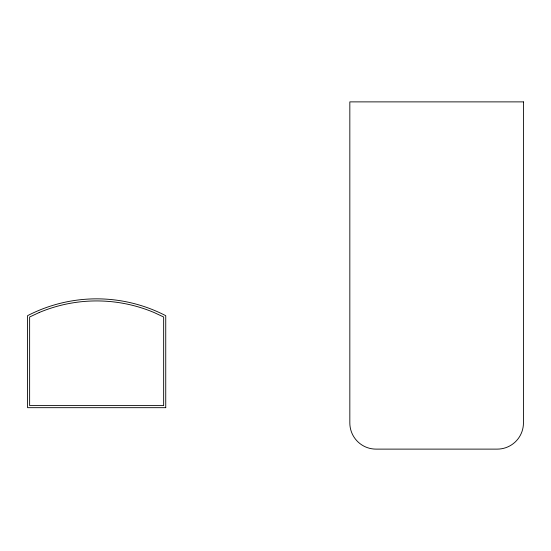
<?xml version="1.0" encoding="UTF-8"?>
<svg xmlns="http://www.w3.org/2000/svg" width="551" height="551" viewBox="0 0 551 551"><rect width="100%" height="100%" fill="white"/><g stroke="black" fill="none" stroke-linecap="round" stroke-linejoin="round"><path stroke-width="0.83" d="M39.19 312.527L29.63 317.004L29.63 405.598L163.654 405.598L163.654 317.004L154.094 312.527A148.109 148.109 0 0 0 39.19 312.527M523.45 101.88L349.83 101.88L349.83 422.906A26.207 26.207 0 0 0 376.044 449.12L497.243 449.12A26.207 26.207 0 0 0 523.45 422.906L523.45 101.88M165.741 407.678L27.55 407.678L27.55 315.682A150.196 150.196 0 0 1 165.741 315.682L165.741 407.678"/></g></svg>
